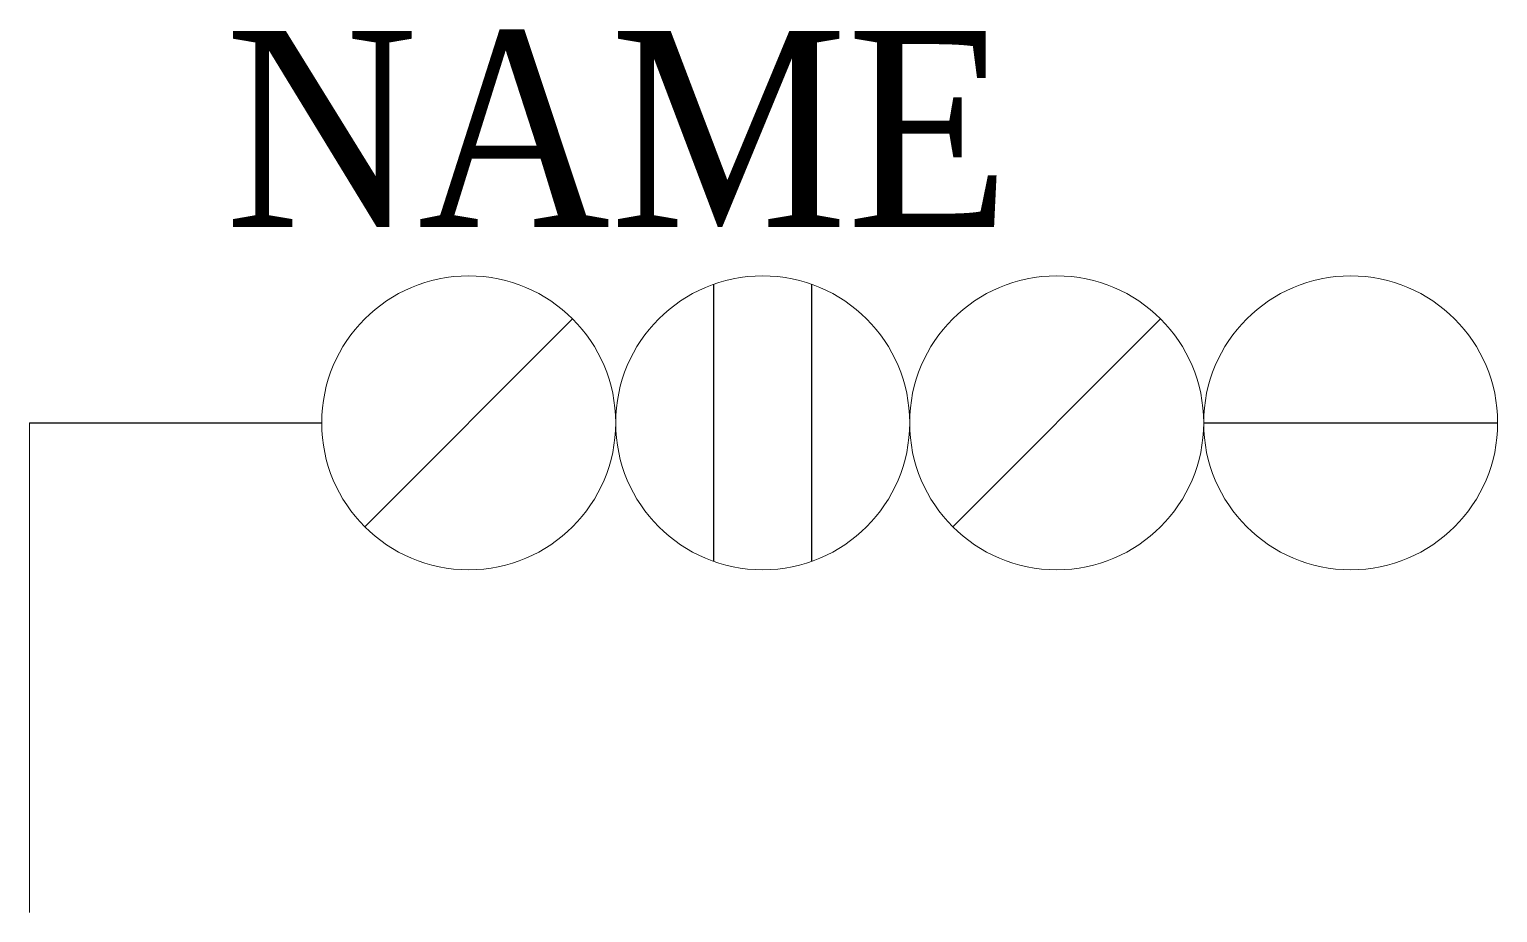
# Model space of a CAD drawing. Header units: millimetres. Extents: x 0 to 15, y 0 to 9.
import ezdxf

# ---------------------------------------------------------------- set-up
doc = ezdxf.new("R2010")
doc.units = ezdxf.units.MM
doc.styles.add('CHINESE', font='TIMES.TTF', dxfattribs={"width": 0.9})

msp = doc.modelspace()

# ---------------------------------------------------------------- linework, layer by layer
at = {"color": 1, "linetype": 'Continuous'}
for p, q in [((6.983, 3.586), (6.983, 6.414)), ((7.983, 3.586), (7.983, 6.414))]:
    msp.add_line(p, q, dxfattribs=at)
at = {"color": 2, "linetype": 'Continuous'}
for p, q in [((3.422, 3.939), (5.543, 6.061)), ((9.422, 3.939), (11.543, 6.061))]:
    msp.add_line(p, q, dxfattribs=at)
at = {"color": 0, "lineweight": 0}
msp.add_line((0, 5), (0, 0), dxfattribs=at)
at = {"color": 0, "linetype": 'Continuous'}
msp.add_line((0, 5), (2.983, 5), dxfattribs=at)
at = {"color": 3, "linetype": 'Continuous'}
msp.add_line((11.983, 5), (14.983, 5), dxfattribs=at)
at = {"color": 2, "lineweight": 0}
for centre in [(4.483, 5), (10.483, 5)]:
    msp.add_circle(centre, 1.5, dxfattribs=at)
at = {"color": 1, "lineweight": 0}
msp.add_circle((7.483, 5), 1.5, dxfattribs=at)
at = {"color": 3, "lineweight": 0}
msp.add_circle((13.483, 5), 1.5, dxfattribs=at)

# ---------------------------------------------------------------- texts
at = {"style": 'CHINESE', "width": 0.9}
msp.add_attdef('NAME', (2, 7), 'NAME', height=2, dxfattribs=at)

doc.saveas('drawing.dxf')
